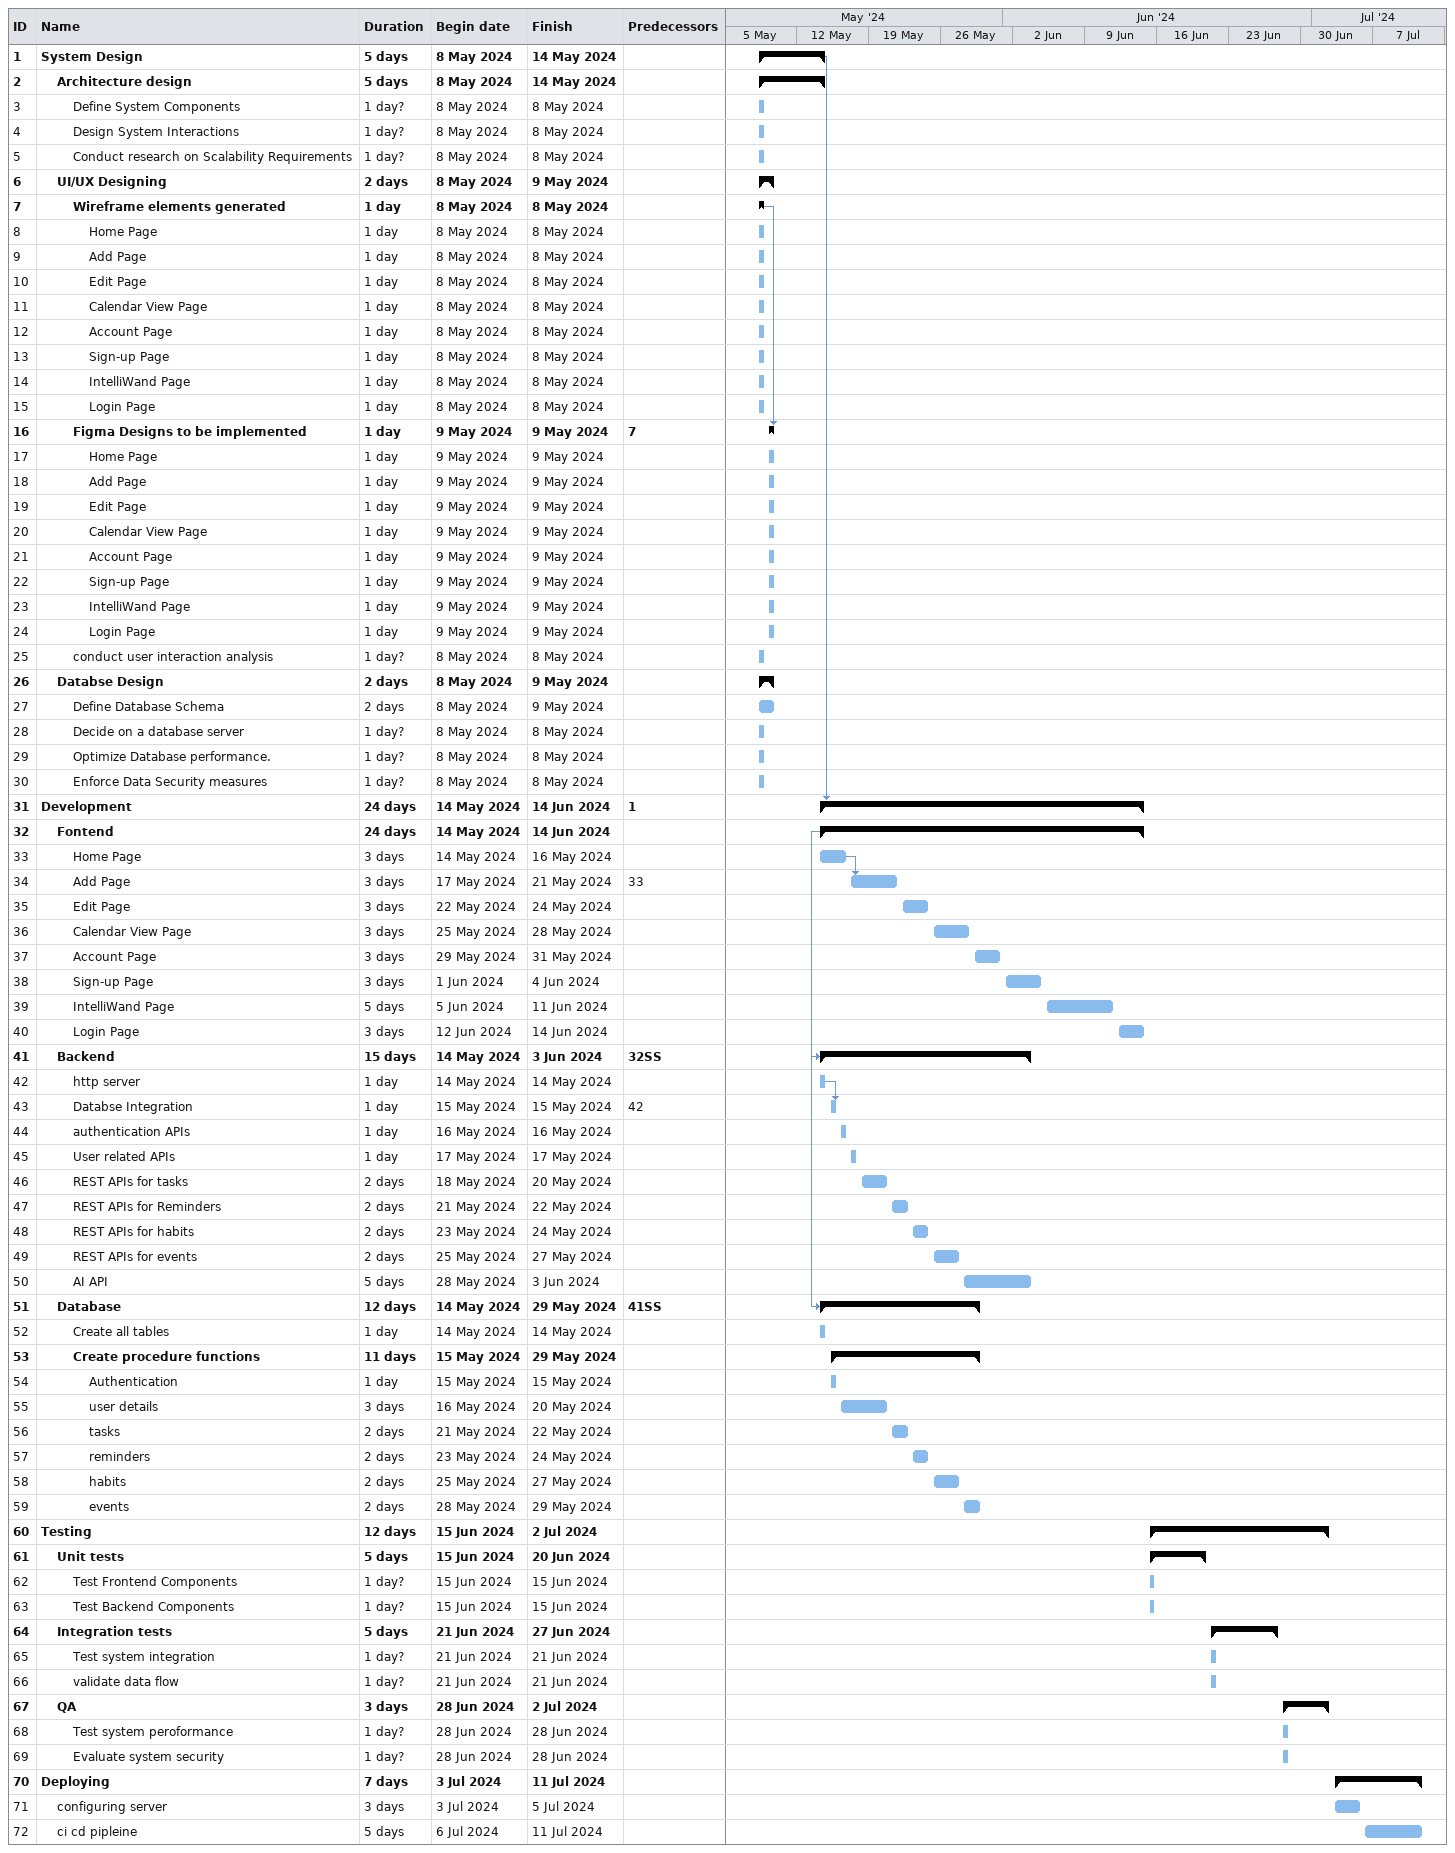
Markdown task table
| ID | Level | Task | Duration | Start | Finish | Predecessors |
|---|---|---|---|---|---|---|
| 1 | 1 | **System Design** | 5d | 2024-05-08 | 2024-05-14 |  |
| 2 | 2 | **Architecture design** | 5d | 2024-05-08 | 2024-05-14 |  |
| 3 | 3 | Define System Components | 1d? | 2024-05-08 | 2024-05-08 |  |
| 4 | 3 | Design System Interactions | 1d? | 2024-05-08 | 2024-05-08 |  |
| 5 | 3 | Conduct research on Scalability Requirements | 1d? | 2024-05-08 | 2024-05-08 |  |
| 6 | 2 | **UI/UX Designing** | 2d | 2024-05-08 | 2024-05-09 |  |
| 7 | 3 | **Wireframe elements generated** | 1d | 2024-05-08 | 2024-05-08 |  |
| 8 | 4 | Home Page | 1d | 2024-05-08 | 2024-05-08 |  |
| 9 | 4 | Add Page | 1d | 2024-05-08 | 2024-05-08 |  |
| 10 | 4 | Edit Page | 1d | 2024-05-08 | 2024-05-08 |  |
| 11 | 4 | Calendar View Page | 1d | 2024-05-08 | 2024-05-08 |  |
| 12 | 4 | Account Page | 1d | 2024-05-08 | 2024-05-08 |  |
| 13 | 4 | Sign-up Page | 1d | 2024-05-08 | 2024-05-08 |  |
| 14 | 4 | IntelliWand Page | 1d | 2024-05-08 | 2024-05-08 |  |
| 15 | 4 | Login Page | 1d | 2024-05-08 | 2024-05-08 |  |
| 16 | 3 | **Figma Designs to be implemented** | 1d | 2024-05-09 | 2024-05-09 | 7 |
| 17 | 4 | Home Page | 1d | 2024-05-09 | 2024-05-09 |  |
| 18 | 4 | Add Page | 1d | 2024-05-09 | 2024-05-09 |  |
| 19 | 4 | Edit Page | 1d | 2024-05-09 | 2024-05-09 |  |
| 20 | 4 | Calendar View Page | 1d | 2024-05-09 | 2024-05-09 |  |
| 21 | 4 | Account Page | 1d | 2024-05-09 | 2024-05-09 |  |
| 22 | 4 | Sign-up Page | 1d | 2024-05-09 | 2024-05-09 |  |
| 23 | 4 | IntelliWand Page | 1d | 2024-05-09 | 2024-05-09 |  |
| 24 | 4 | Login Page | 1d | 2024-05-09 | 2024-05-09 |  |
| 25 | 3 | conduct user interaction analysis | 1d? | 2024-05-08 | 2024-05-08 |  |
| 26 | 2 | **Databse Design** | 2d | 2024-05-08 | 2024-05-09 |  |
| 27 | 3 | Define Database Schema | 2d | 2024-05-08 | 2024-05-09 |  |
| 28 | 3 | Decide on a database server | 1d? | 2024-05-08 | 2024-05-08 |  |
| 29 | 3 | Optimize Database performance. | 1d? | 2024-05-08 | 2024-05-08 |  |
| 30 | 3 | Enforce Data Security measures | 1d? | 2024-05-08 | 2024-05-08 |  |
| 31 | 1 | **Development** | 24d | 2024-05-14 | 2024-06-14 | 1 |
| 32 | 2 | **Fontend** | 24d | 2024-05-14 | 2024-06-14 |  |
| 33 | 3 | Home Page | 3d | 2024-05-14 | 2024-05-16 |  |
| 34 | 3 | Add Page | 3d | 2024-05-17 | 2024-05-21 | 33 |
| 35 | 3 | Edit Page | 3d | 2024-05-22 | 2024-05-24 |  |
| 36 | 3 | Calendar View Page | 3d | 2024-05-25 | 2024-05-28 |  |
| 37 | 3 | Account Page | 3d | 2024-05-29 | 2024-05-31 |  |
| 38 | 3 | Sign-up Page | 3d | 2024-06-01 | 2024-06-04 |  |
| 39 | 3 | IntelliWand Page | 5d | 2024-06-05 | 2024-06-11 |  |
| 40 | 3 | Login Page | 3d | 2024-06-12 | 2024-06-14 |  |
| 41 | 2 | **Backend** | 15d | 2024-05-14 | 2024-06-03 | 32SS |
| 42 | 3 | http server | 1d | 2024-05-14 | 2024-05-14 |  |
| 43 | 3 | Databse Integration | 1d | 2024-05-15 | 2024-05-15 | 42 |
| 44 | 3 | authentication APIs | 1d | 2024-05-16 | 2024-05-16 |  |
| 45 | 3 | User related APIs | 1d | 2024-05-17 | 2024-05-17 |  |
| 46 | 3 | REST APIs for tasks | 2d | 2024-05-18 | 2024-05-20 |  |
| 47 | 3 | REST APIs for Reminders | 2d | 2024-05-21 | 2024-05-22 |  |
| 48 | 3 | REST APIs for habits | 2d | 2024-05-23 | 2024-05-24 |  |
| 49 | 3 | REST APIs for events | 2d | 2024-05-25 | 2024-05-27 |  |
| 50 | 3 | AI API | 5d | 2024-05-28 | 2024-06-03 |  |
| 51 | 2 | **Database** | 12d | 2024-05-14 | 2024-05-29 | 41SS |
| 52 | 3 | Create all tables | 1d | 2024-05-14 | 2024-05-14 |  |
| 53 | 3 | **Create procedure functions** | 11d | 2024-05-15 | 2024-05-29 |  |
| 54 | 4 | Authentication | 1d | 2024-05-15 | 2024-05-15 |  |
| 55 | 4 | user details | 3d | 2024-05-16 | 2024-05-20 |  |
| 56 | 4 | tasks | 2d | 2024-05-21 | 2024-05-22 |  |
| 57 | 4 | reminders | 2d | 2024-05-23 | 2024-05-24 |  |
| 58 | 4 | habits | 2d | 2024-05-25 | 2024-05-27 |  |
| 59 | 4 | events | 2d | 2024-05-28 | 2024-05-29 |  |
| 60 | 1 | **Testing** | 12d | 2024-06-15 | 2024-07-02 |  |
| 61 | 2 | **Unit tests** | 5d | 2024-06-15 | 2024-06-20 |  |
| 62 | 3 | Test Frontend Components | 1d? | 2024-06-15 | 2024-06-15 |  |
| 63 | 3 | Test Backend Components | 1d? | 2024-06-15 | 2024-06-15 |  |
| 64 | 2 | **Integration tests** | 5d | 2024-06-21 | 2024-06-27 |  |
| 65 | 3 | Test system integration | 1d? | 2024-06-21 | 2024-06-21 |  |
| 66 | 3 | validate data flow | 1d? | 2024-06-21 | 2024-06-21 |  |
| 67 | 2 | **QA** | 3d | 2024-06-28 | 2024-07-02 |  |
| 68 | 3 | Test system peroformance | 1d? | 2024-06-28 | 2024-06-28 |  |
| 69 | 3 | Evaluate system security | 1d? | 2024-06-28 | 2024-06-28 |  |
| 70 | 1 | **Deploying** | 7d | 2024-07-03 | 2024-07-11 |  |
| 71 | 2 | configuring server | 3d | 2024-07-03 | 2024-07-05 |  |
| 72 | 2 | ci cd pipleine | 5d | 2024-07-06 | 2024-07-11 |  |
